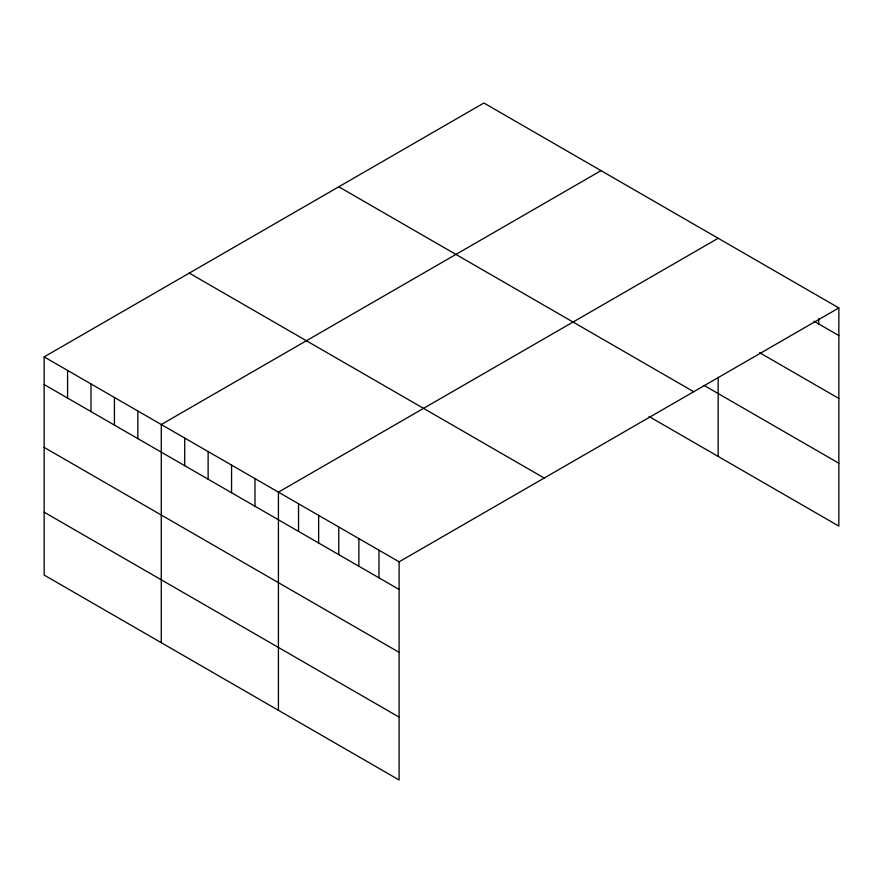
<?xml version="1.0" encoding="UTF-8"?>
<svg xmlns="http://www.w3.org/2000/svg" width="883" height="883" viewBox="0 0 883 883"><rect width="100%" height="100%" fill="white"/><g stroke="black" fill="none" stroke-linecap="round" stroke-linejoin="round"><path stroke-width="1.32" d="M838.85 307.935L399.105 561.82L399.105 779.987L44.15 575.065L44.15 356.898L483.895 103.013L838.85 307.935L838.85 526.102L649.06 416.533M601.036 170.64L161.28 424.524L161.28 642.692M718.166 238.267L278.421 492.151L278.421 710.318M814.005 321.235L838.85 335.573M759.579 352.681L838.85 398.454M704.115 385.441L838.85 463.233M338.785 186.788L693.729 391.721M189.271 273.112L544.215 478.045M44.15 356.898L399.105 561.82M44.15 384.535L399.105 589.458M44.15 447.405L399.105 652.338M44.15 512.184L399.105 717.117M818.74 318.697L818.74 323.962M718.166 377.361L718.166 456.434M378.984 550.208L378.984 577.846M358.873 538.597L358.873 566.235M338.763 526.985L338.763 554.623M318.642 515.374L318.642 543.012M298.531 503.763L298.531 531.4M254.988 478.619L254.988 506.257M231.567 465.098L231.567 492.736M208.134 451.577L208.134 479.215M184.713 438.045L184.713 465.683M137.858 410.992L137.858 438.63M114.426 397.471L114.426 425.109M91.004 383.95L91.004 411.588M67.572 370.419L67.572 398.056"/></g></svg>
